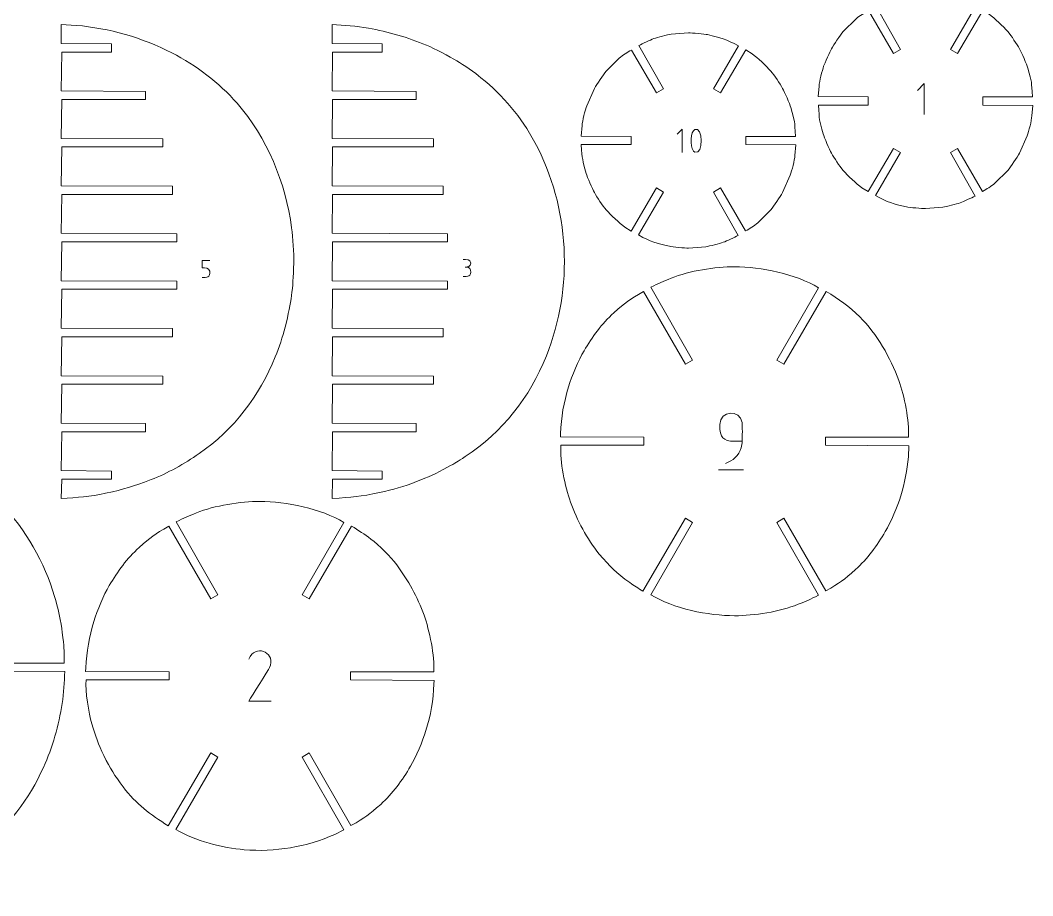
# Model space of a CAD drawing. Header units: centimetres. Extents: x -1026 to -862, y -519 to -458.
# Drawn here: x -905.3 to -861.94, y -516.23 to -478.75 of the extents above; entities that cross this region are included whole.
import ezdxf

# ---------------------------------------------------------------- set-up
doc = ezdxf.new("R2010")
doc.units = ezdxf.units.CM
doc.header["$MEASUREMENT"] = 0
doc.layers.add('Katman 1', color=7, linetype='Continuous')

msp = doc.modelspace()

# ---------------------------------------------------------------- linework, layer by layer
at = {"layer": 'Katman 1', "color": 5, "lineweight": 0}
for points, knots in [([(-867.35277, -486.7358), (-867.22989, -486.76417), (-866.68007, -486.81412), (-866.53374, -486.81393), (-866.53374, -486.81393), (-866.53374, -486.81393), (-865.79075, -486.75321), (-865.79075, -486.75321), (-865.79075, -486.75321), (-865.62969, -486.72797), (-865.20313, -486.62071), (-865.04777, -486.56453), (-865.04777, -486.56453), (-864.88348, -486.50513), (-864.5748, -486.35097), (-864.40513, -486.27464), (-864.40513, -486.27464), (-864.40513, -486.27464), (-865.45977, -484.41264), (-865.45977, -484.41264), (-865.45977, -484.41264), (-865.45977, -484.41264), (-865.15871, -484.23865), (-865.15871, -484.23865), (-865.15871, -484.23865), (-865.15871, -484.23865), (-864.09721, -486.07709), (-864.09721, -486.07709), (-864.09721, -486.07709), (-863.90653, -485.97099), (-863.72647, -485.87015), (-863.56117, -485.72489), (-863.56117, -485.72489), (-863.56117, -485.72489), (-863.0139, -485.17766), (-863.0139, -485.17766), (-863.0139, -485.17766), (-862.87026, -485.0142), (-862.60701, -484.61582), (-862.50964, -484.43451), (-862.50964, -484.43451), (-862.50964, -484.43451), (-862.17367, -483.69085), (-862.17367, -483.69085), (-862.17367, -483.69085), (-862.11, -483.51534), (-861.99239, -483.03264), (-861.97733, -482.84643), (-861.97733, -482.84643), (-861.97733, -482.84643), (-861.94055, -482.39589), (-861.94055, -482.39589), (-861.94055, -482.39589), (-861.94055, -482.39589), (-864.07851, -482.37851), (-864.07851, -482.37851), (-864.07851, -482.37851), (-864.07851, -482.37851), (-864.07851, -482.03052), (-864.07851, -482.03052), (-864.07851, -482.03052), (-864.07851, -482.03052), (-861.95738, -482.03052), (-861.95738, -482.03052), (-861.95738, -482.03052), (-861.99171, -481.33405), (-861.97357, -481.44977), (-862.1531, -480.79307), (-862.1531, -480.79307), (-862.19632, -480.63496), (-862.42237, -480.13707), (-862.50964, -479.97447), (-862.50964, -479.97447), (-862.62154, -479.76599), (-862.85367, -479.41368), (-863.0139, -479.23148), (-863.0139, -479.23148), (-863.2077, -479.01111), (-863.56318, -478.66448), (-863.81298, -478.49018), (-863.81298, -478.49018), (-863.81298, -478.49018), (-864.07228, -478.324), (-864.07228, -478.324), (-864.07228, -478.324), (-864.07228, -478.324), (-865.15871, -480.17007), (-865.15871, -480.17007), (-865.15871, -480.17007), (-865.15871, -480.17007), (-865.45977, -479.99604), (-865.45977, -479.99604), (-865.45977, -479.99604), (-865.45977, -479.99604), (-864.39827, -478.15739), (-864.39827, -478.15739), (-864.39827, -478.15739), (-864.9282, -477.8588), (-865.14723, -477.80625), (-865.71533, -477.67333), (-865.71533, -477.67333), (-865.838, -477.64463), (-866.38668, -477.59506), (-866.53374, -477.59522), (-866.53374, -477.59522), (-866.53374, -477.59522), (-867.27735, -477.65593), (-867.27735, -477.65593), (-867.27735, -477.65593), (-867.43844, -477.68116), (-867.86494, -477.78842), (-868.02034, -477.84461), (-868.02034, -477.84461), (-868.18468, -477.90404), (-868.49325, -478.05811), (-868.66298, -478.13445), (-868.66298, -478.13445), (-868.66298, -478.13445), (-867.60771, -479.99641), (-867.60771, -479.99641), (-867.60771, -479.99641), (-867.60771, -479.99641), (-867.90939, -480.17038), (-867.90939, -480.17038), (-867.90939, -480.17038), (-867.90939, -480.17038), (-868.97089, -478.33204), (-868.97089, -478.33204), (-868.97089, -478.33204), (-869.15917, -478.43702), (-869.34388, -478.54115), (-869.50694, -478.68428), (-869.50694, -478.68428), (-869.50694, -478.68428), (-870.05421, -479.23148), (-870.05421, -479.23148), (-870.05421, -479.23148), (-870.19616, -479.39325), (-870.46232, -479.79564), (-870.55847, -479.97447), (-870.55847, -479.97447), (-870.60189, -480.05523), (-870.85145, -480.60119), (-870.89381, -480.71821), (-870.89381, -480.71821), (-870.95971, -480.90025), (-871.07521, -481.37008), (-871.09078, -481.56257), (-871.09078, -481.56257), (-871.09078, -481.56257), (-871.12756, -482.01311), (-871.12756, -482.01311), (-871.12756, -482.01311), (-871.12756, -482.01311), (-868.98959, -482.03052), (-868.98959, -482.03052), (-868.98959, -482.03052), (-868.98959, -482.03052), (-868.98959, -482.37851), (-868.98959, -482.37851), (-868.98959, -482.37851), (-868.98959, -482.37851), (-871.11073, -482.37851), (-871.11073, -482.37851), (-871.11073, -482.37851), (-871.07704, -483.06205), (-871.0945, -482.96915), (-870.91501, -483.61595), (-870.91501, -483.61595), (-870.87242, -483.76942), (-870.64348, -484.27579), (-870.55847, -484.43451), (-870.55847, -484.43451), (-870.44794, -484.64088), (-870.21285, -484.99684), (-870.05421, -485.17766), (-870.05421, -485.17766), (-869.86665, -485.39145), (-869.49856, -485.74867), (-869.2545, -485.91894), (-869.2545, -485.91894), (-869.2545, -485.91894), (-868.9952, -486.08512), (-868.9952, -486.08512), (-868.9952, -486.08512), (-868.9952, -486.08512), (-867.90939, -484.23899), (-867.90939, -484.23899), (-867.90939, -484.23899), (-867.90939, -484.23899), (-867.60833, -484.41298), (-867.60833, -484.41298), (-867.60833, -484.41298), (-867.60833, -484.41298), (-868.66983, -486.25166), (-868.66983, -486.25166), (-868.66983, -486.25166), (-868.13165, -486.55501), (-867.92716, -486.59951), (-867.35277, -486.7358)], [0, 0, 0, 0, 0.01960784, 0.01960784, 0.01960784, 0.01960784, 0.03921569, 0.03921569, 0.03921569, 0.03921569, 0.05882353, 0.05882353, 0.05882353, 0.05882353, 0.07843137, 0.07843137, 0.07843137, 0.07843137, 0.09803922, 0.09803922, 0.09803922, 0.09803922, 0.11764706, 0.11764706, 0.11764706, 0.11764706, 0.1372549, 0.1372549, 0.1372549, 0.1372549, 0.15686275, 0.15686275, 0.15686275, 0.15686275, 0.17647059, 0.17647059, 0.17647059, 0.17647059, 0.19607843, 0.19607843, 0.19607843, 0.19607843, 0.21568627, 0.21568627, 0.21568627, 0.21568627, 0.23529412, 0.23529412, 0.23529412, 0.23529412, 0.25490196, 0.25490196, 0.25490196, 0.25490196, 0.2745098, 0.2745098, 0.2745098, 0.2745098, 0.29411765, 0.29411765, 0.29411765, 0.29411765, 0.31372549, 0.31372549, 0.31372549, 0.31372549, 0.33333333, 0.33333333, 0.33333333, 0.33333333, 0.35294118, 0.35294118, 0.35294118, 0.35294118, 0.37254902, 0.37254902, 0.37254902, 0.37254902, 0.39215686, 0.39215686, 0.39215686, 0.39215686, 0.41176471, 0.41176471, 0.41176471, 0.41176471, 0.43137255, 0.43137255, 0.43137255, 0.43137255, 0.45098039, 0.45098039, 0.45098039, 0.45098039, 0.47058824, 0.47058824, 0.47058824, 0.47058824, 0.49019608, 0.49019608, 0.49019608, 0.49019608, 0.50980392, 0.50980392, 0.50980392, 0.50980392, 0.52941176, 0.52941176, 0.52941176, 0.52941176, 0.54901961, 0.54901961, 0.54901961, 0.54901961, 0.56862745, 0.56862745, 0.56862745, 0.56862745, 0.58823529, 0.58823529, 0.58823529, 0.58823529, 0.60784314, 0.60784314, 0.60784314, 0.60784314, 0.62745098, 0.62745098, 0.62745098, 0.62745098, 0.64705882, 0.64705882, 0.64705882, 0.64705882, 0.66666667, 0.66666667, 0.66666667, 0.66666667, 0.68627451, 0.68627451, 0.68627451, 0.68627451, 0.70588235, 0.70588235, 0.70588235, 0.70588235, 0.7254902, 0.7254902, 0.7254902, 0.7254902, 0.74509804, 0.74509804, 0.74509804, 0.74509804, 0.76470588, 0.76470588, 0.76470588, 0.76470588, 0.78431373, 0.78431373, 0.78431373, 0.78431373, 0.80392157, 0.80392157, 0.80392157, 0.80392157, 0.82352941, 0.82352941, 0.82352941, 0.82352941, 0.84313725, 0.84313725, 0.84313725, 0.84313725, 0.8627451, 0.8627451, 0.8627451, 0.8627451, 0.88235294, 0.88235294, 0.88235294, 0.88235294, 0.90196078, 0.90196078, 0.90196078, 0.90196078, 0.92156863, 0.92156863, 0.92156863, 0.92156863, 0.94117647, 0.94117647, 0.94117647, 0.94117647, 0.96078431, 0.96078431, 0.96078431, 0.96078431, 1, 1, 1, 1]), ([(-893.94796, -491.88433), (-893.68002, -490.72844), (-893.62325, -490.33996), (-893.58214, -489.14861), (-893.58214, -489.14861), (-893.56784, -488.73424), (-893.62249, -488.05222), (-893.67726, -487.63752), (-893.67726, -487.63752), (-893.93339, -485.69809), (-894.72313, -483.77968), (-896.01375, -482.29953), (-896.01375, -482.29953), (-896.79227, -481.40669), (-897.75943, -480.68897), (-898.80806, -480.14424), (-898.80806, -480.14424), (-900.05288, -479.4976), (-901.50068, -479.08654), (-902.89749, -478.96736), (-902.89749, -478.96736), (-902.89749, -478.96736), (-903.53818, -478.93296), (-903.53818, -478.93296), (-903.53818, -478.93296), (-903.53818, -478.93296), (-903.53818, -479.74139), (-903.53818, -479.74139), (-903.53818, -479.74139), (-903.53818, -479.74139), (-901.38982, -479.75878), (-901.38982, -479.75878), (-901.38982, -479.75878), (-901.38982, -479.75878), (-901.38982, -480.10678), (-901.38982, -480.10678), (-901.38982, -480.10678), (-901.38982, -480.10678), (-903.52079, -480.10678), (-903.52079, -480.10678), (-903.52079, -480.10678), (-903.52079, -480.10678), (-903.53818, -481.77339), (-903.53818, -481.77339), (-903.53818, -481.77339), (-903.53818, -481.77339), (-899.92952, -481.79078), (-899.92952, -481.79078), (-899.92952, -481.79078), (-899.92952, -481.79078), (-899.92952, -482.13878), (-899.92952, -482.13878), (-899.92952, -482.13878), (-899.92952, -482.13878), (-903.52079, -482.13878), (-903.52079, -482.13878), (-903.52079, -482.13878), (-903.52079, -482.13878), (-903.53818, -483.80539), (-903.53818, -483.80539), (-903.53818, -483.80539), (-903.53818, -483.80539), (-899.18903, -483.82278), (-899.18903, -483.82278), (-899.18903, -483.82278), (-899.18903, -483.82278), (-899.18903, -484.17078), (-899.18903, -484.17078), (-899.18903, -484.17078), (-899.18903, -484.17078), (-903.52079, -484.17078), (-903.52079, -484.17078), (-903.52079, -484.17078), (-903.52079, -484.17078), (-903.53818, -485.83739), (-903.53818, -485.83739), (-903.53818, -485.83739), (-903.53818, -485.83739), (-898.77895, -485.85478), (-898.77895, -485.85478), (-898.77895, -485.85478), (-898.77895, -485.85478), (-898.77895, -486.20278), (-898.77895, -486.20278), (-898.77895, -486.20278), (-898.77895, -486.20278), (-903.52079, -486.20278), (-903.52079, -486.20278), (-903.52079, -486.20278), (-903.52079, -486.20278), (-903.53818, -487.86939), (-903.53818, -487.86939), (-903.53818, -487.86939), (-903.53818, -487.86939), (-898.58572, -487.88678), (-898.58572, -487.88678), (-898.58572, -487.88678), (-898.58572, -487.88678), (-898.58572, -488.23477), (-898.58572, -488.23477), (-898.58572, -488.23477), (-898.58572, -488.23477), (-903.52079, -488.23477), (-903.52079, -488.23477), (-903.52079, -488.23477), (-903.52079, -488.23477), (-903.53818, -489.90139), (-903.53818, -489.90139), (-903.53818, -489.90139), (-903.53818, -489.90139), (-898.58541, -489.91878), (-898.58541, -489.91878), (-898.58541, -489.91878), (-898.58541, -489.91878), (-898.58541, -490.26677), (-898.58541, -490.26677), (-898.58541, -490.26677), (-898.58541, -490.26677), (-903.52079, -490.26677), (-903.52079, -490.26677), (-903.52079, -490.26677), (-903.52079, -490.26677), (-903.53818, -491.93339), (-903.53818, -491.93339), (-903.53818, -491.93339), (-903.53818, -491.93339), (-898.77808, -491.95078), (-898.77808, -491.95078), (-898.77808, -491.95078), (-898.77808, -491.95078), (-898.77808, -492.29877), (-898.77808, -492.29877), (-898.77808, -492.29877), (-898.77808, -492.29877), (-903.52079, -492.29877), (-903.52079, -492.29877), (-903.52079, -492.29877), (-903.52079, -492.29877), (-903.53818, -493.96538), (-903.53818, -493.96538), (-903.53818, -493.96538), (-903.53818, -493.96538), (-899.18896, -493.98277), (-899.18896, -493.98277), (-899.18896, -493.98277), (-899.18896, -493.98277), (-899.18896, -494.33077), (-899.18896, -494.33077), (-899.18896, -494.33077), (-899.18896, -494.33077), (-903.52079, -494.33077), (-903.52079, -494.33077), (-903.52079, -494.33077), (-903.52079, -494.33077), (-903.53818, -495.99738), (-903.53818, -495.99738), (-903.53818, -495.99738), (-903.53818, -495.99738), (-899.92952, -496.01477), (-899.92952, -496.01477), (-899.92952, -496.01477), (-899.92952, -496.01477), (-899.92952, -496.36277), (-899.92952, -496.36277), (-899.92952, -496.36277), (-899.92952, -496.36277), (-903.52079, -496.36277), (-903.52079, -496.36277), (-903.52079, -496.36277), (-903.52079, -496.36277), (-903.53818, -498.02938), (-903.53818, -498.02938), (-903.53818, -498.02938), (-903.53818, -498.02938), (-901.38982, -498.04677), (-901.38982, -498.04677), (-901.38982, -498.04677), (-901.38982, -498.04677), (-901.38982, -498.39477), (-901.38982, -498.39477), (-901.38982, -498.39477), (-901.38982, -498.39477), (-903.52079, -498.39477), (-903.52079, -498.39477), (-903.52079, -498.39477), (-903.52079, -498.39477), (-903.53818, -499.22059), (-903.53818, -499.22059), (-903.53818, -499.22059), (-902.83186, -499.18267), (-902.32891, -499.14545), (-901.64425, -498.99788), (-901.64425, -498.99788), (-900.80705, -498.81743), (-900.50101, -498.72365), (-899.69628, -498.41608), (-899.69628, -498.41608), (-898.98833, -498.1455), (-898.26334, -497.73679), (-897.64009, -497.30241), (-897.64009, -497.30241), (-896.14208, -496.25836), (-895.05737, -494.8452), (-894.37475, -493.15539), (-894.37475, -493.15539), (-894.20647, -492.73881), (-894.07422, -492.31501), (-893.94796, -491.88433)], [0, 0, 0, 0, 0.01886792, 0.01886792, 0.01886792, 0.01886792, 0.03773585, 0.03773585, 0.03773585, 0.03773585, 0.05660377, 0.05660377, 0.05660377, 0.05660377, 0.0754717, 0.0754717, 0.0754717, 0.0754717, 0.09433962, 0.09433962, 0.09433962, 0.09433962, 0.11320755, 0.11320755, 0.11320755, 0.11320755, 0.13207547, 0.13207547, 0.13207547, 0.13207547, 0.1509434, 0.1509434, 0.1509434, 0.1509434, 0.16981132, 0.16981132, 0.16981132, 0.16981132, 0.18867925, 0.18867925, 0.18867925, 0.18867925, 0.20754717, 0.20754717, 0.20754717, 0.20754717, 0.22641509, 0.22641509, 0.22641509, 0.22641509, 0.24528302, 0.24528302, 0.24528302, 0.24528302, 0.26415094, 0.26415094, 0.26415094, 0.26415094, 0.28301887, 0.28301887, 0.28301887, 0.28301887, 0.30188679, 0.30188679, 0.30188679, 0.30188679, 0.32075472, 0.32075472, 0.32075472, 0.32075472, 0.33962264, 0.33962264, 0.33962264, 0.33962264, 0.35849057, 0.35849057, 0.35849057, 0.35849057, 0.37735849, 0.37735849, 0.37735849, 0.37735849, 0.39622642, 0.39622642, 0.39622642, 0.39622642, 0.41509434, 0.41509434, 0.41509434, 0.41509434, 0.43396226, 0.43396226, 0.43396226, 0.43396226, 0.45283019, 0.45283019, 0.45283019, 0.45283019, 0.47169811, 0.47169811, 0.47169811, 0.47169811, 0.49056604, 0.49056604, 0.49056604, 0.49056604, 0.50943396, 0.50943396, 0.50943396, 0.50943396, 0.52830189, 0.52830189, 0.52830189, 0.52830189, 0.54716981, 0.54716981, 0.54716981, 0.54716981, 0.56603774, 0.56603774, 0.56603774, 0.56603774, 0.58490566, 0.58490566, 0.58490566, 0.58490566, 0.60377358, 0.60377358, 0.60377358, 0.60377358, 0.62264151, 0.62264151, 0.62264151, 0.62264151, 0.64150943, 0.64150943, 0.64150943, 0.64150943, 0.66037736, 0.66037736, 0.66037736, 0.66037736, 0.67924528, 0.67924528, 0.67924528, 0.67924528, 0.69811321, 0.69811321, 0.69811321, 0.69811321, 0.71698113, 0.71698113, 0.71698113, 0.71698113, 0.73584906, 0.73584906, 0.73584906, 0.73584906, 0.75471698, 0.75471698, 0.75471698, 0.75471698, 0.77358491, 0.77358491, 0.77358491, 0.77358491, 0.79245283, 0.79245283, 0.79245283, 0.79245283, 0.81132075, 0.81132075, 0.81132075, 0.81132075, 0.83018868, 0.83018868, 0.83018868, 0.83018868, 0.8490566, 0.8490566, 0.8490566, 0.8490566, 0.86792453, 0.86792453, 0.86792453, 0.86792453, 0.88679245, 0.88679245, 0.88679245, 0.88679245, 0.90566038, 0.90566038, 0.90566038, 0.90566038, 0.9245283, 0.9245283, 0.9245283, 0.9245283, 0.94339623, 0.94339623, 0.94339623, 0.94339623, 0.96226415, 0.96226415, 0.96226415, 0.96226415, 1, 1, 1, 1]), ([(-891.94746, -478.93308), (-891.94746, -478.93308), (-891.94746, -479.74146), (-891.94746, -479.74146), (-891.94746, -479.74146), (-891.94746, -479.74146), (-889.79959, -479.75885), (-889.79959, -479.75885), (-889.79959, -479.75885), (-889.79959, -479.75885), (-889.79959, -480.10678), (-889.79959, -480.10678), (-889.79959, -480.10678), (-889.79959, -480.10678), (-891.93007, -480.10678), (-891.93007, -480.10678), (-891.93007, -480.10678), (-891.93007, -480.10678), (-891.94746, -481.77345), (-891.94746, -481.77345), (-891.94746, -481.77345), (-891.94746, -481.77345), (-888.33892, -481.79085), (-888.33892, -481.79085), (-888.33892, -481.79085), (-888.33892, -481.79085), (-888.33892, -482.13878), (-888.33892, -482.13878), (-888.33892, -482.13878), (-888.33892, -482.13878), (-891.93007, -482.13878), (-891.93007, -482.13878), (-891.93007, -482.13878), (-891.93007, -482.13878), (-891.94746, -483.80545), (-891.94746, -483.80545), (-891.94746, -483.80545), (-891.94746, -483.80545), (-887.5983, -483.82284), (-887.5983, -483.82284), (-887.5983, -483.82284), (-887.5983, -483.82284), (-887.5983, -484.17078), (-887.5983, -484.17078), (-887.5983, -484.17078), (-887.5983, -484.17078), (-891.93007, -484.17078), (-891.93007, -484.17078), (-891.93007, -484.17078), (-891.93007, -484.17078), (-891.94746, -485.83745), (-891.94746, -485.83745), (-891.94746, -485.83745), (-891.94746, -485.83745), (-887.18735, -485.85484), (-887.18735, -485.85484), (-887.18735, -485.85484), (-887.18735, -485.85484), (-887.18735, -486.20278), (-887.18735, -486.20278), (-887.18735, -486.20278), (-887.18735, -486.20278), (-891.93007, -486.20278), (-891.93007, -486.20278), (-891.93007, -486.20278), (-891.93007, -486.20278), (-891.94746, -487.86945), (-891.94746, -487.86945), (-891.94746, -487.86945), (-891.94746, -487.86945), (-886.99475, -487.88684), (-886.99475, -487.88684), (-886.99475, -487.88684), (-886.99475, -487.88684), (-886.99475, -488.23477), (-886.99475, -488.23477), (-886.99475, -488.23477), (-886.99475, -488.23477), (-891.93007, -488.23477), (-891.93007, -488.23477), (-891.93007, -488.23477), (-891.93007, -488.23477), (-891.94746, -489.90145), (-891.94746, -489.90145), (-891.94746, -489.90145), (-891.94746, -489.90145), (-886.99512, -489.91884), (-886.99512, -489.91884), (-886.99512, -489.91884), (-886.99512, -489.91884), (-886.99512, -490.26677), (-886.99512, -490.26677), (-886.99512, -490.26677), (-886.99512, -490.26677), (-891.93007, -490.26677), (-891.93007, -490.26677), (-891.93007, -490.26677), (-891.93007, -490.26677), (-891.94746, -491.93345), (-891.94746, -491.93345), (-891.94746, -491.93345), (-891.94746, -491.93345), (-887.18829, -491.95084), (-887.18829, -491.95084), (-887.18829, -491.95084), (-887.18829, -491.95084), (-887.18829, -492.29877), (-887.18829, -492.29877), (-887.18829, -492.29877), (-887.18829, -492.29877), (-891.93007, -492.29877), (-891.93007, -492.29877), (-891.93007, -492.29877), (-891.93007, -492.29877), (-891.94746, -493.96545), (-891.94746, -493.96545), (-891.94746, -493.96545), (-891.94746, -493.96545), (-887.59836, -493.98284), (-887.59836, -493.98284), (-887.59836, -493.98284), (-887.59836, -493.98284), (-887.59836, -494.33077), (-887.59836, -494.33077), (-887.59836, -494.33077), (-887.59836, -494.33077), (-891.93007, -494.33077), (-891.93007, -494.33077), (-891.93007, -494.33077), (-891.93007, -494.33077), (-891.94746, -495.99745), (-891.94746, -495.99745), (-891.94746, -495.99745), (-891.94746, -495.99745), (-888.33892, -496.01484), (-888.33892, -496.01484), (-888.33892, -496.01484), (-888.33892, -496.01484), (-888.33892, -496.36277), (-888.33892, -496.36277), (-888.33892, -496.36277), (-888.33892, -496.36277), (-891.93007, -496.36277), (-891.93007, -496.36277), (-891.93007, -496.36277), (-891.93007, -496.36277), (-891.94746, -498.02944), (-891.94746, -498.02944), (-891.94746, -498.02944), (-891.94746, -498.02944), (-889.79959, -498.04683), (-889.79959, -498.04683), (-889.79959, -498.04683), (-889.79959, -498.04683), (-889.79959, -498.39477), (-889.79959, -498.39477), (-889.79959, -498.39477), (-889.79959, -498.39477), (-891.93007, -498.39477), (-891.93007, -498.39477), (-891.93007, -498.39477), (-891.93007, -498.39477), (-891.94746, -499.22059), (-891.94746, -499.22059), (-891.94746, -499.22059), (-891.05858, -499.17265), (-890.76267, -499.15025), (-889.90655, -498.96566), (-889.90655, -498.96566), (-889.32141, -498.83949), (-888.89049, -498.71476), (-888.33057, -498.50073), (-888.33057, -498.50073), (-887.79221, -498.29494), (-887.51526, -498.17307), (-886.99718, -497.88621), (-886.99718, -497.88621), (-886.62417, -497.67967), (-886.60164, -497.66571), (-886.24509, -497.43044), (-886.24509, -497.43044), (-884.63197, -496.36601), (-883.48655, -494.91236), (-882.76763, -493.11625), (-882.76763, -493.11625), (-881.5912, -490.17715), (-881.76085, -486.77026), (-883.26111, -483.97693), (-883.26111, -483.97693), (-883.84262, -482.89423), (-884.61868, -481.98219), (-885.56742, -481.20612), (-885.56742, -481.20612), (-885.8112, -481.00671), (-886.33042, -480.64991), (-886.59545, -480.48862), (-886.59545, -480.48862), (-886.9187, -480.2919), (-887.55395, -479.96025), (-887.90665, -479.8137), (-887.90665, -479.8137), (-888.70555, -479.48175), (-889.53308, -479.24158), (-890.3837, -479.08461), (-890.3837, -479.08461), (-890.89918, -478.98948), (-891.42523, -478.96116), (-891.94746, -478.93308)], [0, 0, 0, 0, 0.01886792, 0.01886792, 0.01886792, 0.01886792, 0.03773585, 0.03773585, 0.03773585, 0.03773585, 0.05660377, 0.05660377, 0.05660377, 0.05660377, 0.0754717, 0.0754717, 0.0754717, 0.0754717, 0.09433962, 0.09433962, 0.09433962, 0.09433962, 0.11320755, 0.11320755, 0.11320755, 0.11320755, 0.13207547, 0.13207547, 0.13207547, 0.13207547, 0.1509434, 0.1509434, 0.1509434, 0.1509434, 0.16981132, 0.16981132, 0.16981132, 0.16981132, 0.18867925, 0.18867925, 0.18867925, 0.18867925, 0.20754717, 0.20754717, 0.20754717, 0.20754717, 0.22641509, 0.22641509, 0.22641509, 0.22641509, 0.24528302, 0.24528302, 0.24528302, 0.24528302, 0.26415094, 0.26415094, 0.26415094, 0.26415094, 0.28301887, 0.28301887, 0.28301887, 0.28301887, 0.30188679, 0.30188679, 0.30188679, 0.30188679, 0.32075472, 0.32075472, 0.32075472, 0.32075472, 0.33962264, 0.33962264, 0.33962264, 0.33962264, 0.35849057, 0.35849057, 0.35849057, 0.35849057, 0.37735849, 0.37735849, 0.37735849, 0.37735849, 0.39622642, 0.39622642, 0.39622642, 0.39622642, 0.41509434, 0.41509434, 0.41509434, 0.41509434, 0.43396226, 0.43396226, 0.43396226, 0.43396226, 0.45283019, 0.45283019, 0.45283019, 0.45283019, 0.47169811, 0.47169811, 0.47169811, 0.47169811, 0.49056604, 0.49056604, 0.49056604, 0.49056604, 0.50943396, 0.50943396, 0.50943396, 0.50943396, 0.52830189, 0.52830189, 0.52830189, 0.52830189, 0.54716981, 0.54716981, 0.54716981, 0.54716981, 0.56603774, 0.56603774, 0.56603774, 0.56603774, 0.58490566, 0.58490566, 0.58490566, 0.58490566, 0.60377358, 0.60377358, 0.60377358, 0.60377358, 0.62264151, 0.62264151, 0.62264151, 0.62264151, 0.64150943, 0.64150943, 0.64150943, 0.64150943, 0.66037736, 0.66037736, 0.66037736, 0.66037736, 0.67924528, 0.67924528, 0.67924528, 0.67924528, 0.69811321, 0.69811321, 0.69811321, 0.69811321, 0.71698113, 0.71698113, 0.71698113, 0.71698113, 0.73584906, 0.73584906, 0.73584906, 0.73584906, 0.75471698, 0.75471698, 0.75471698, 0.75471698, 0.77358491, 0.77358491, 0.77358491, 0.77358491, 0.79245283, 0.79245283, 0.79245283, 0.79245283, 0.81132075, 0.81132075, 0.81132075, 0.81132075, 0.83018868, 0.83018868, 0.83018868, 0.83018868, 0.8490566, 0.8490566, 0.8490566, 0.8490566, 0.86792453, 0.86792453, 0.86792453, 0.86792453, 0.88679245, 0.88679245, 0.88679245, 0.88679245, 0.90566038, 0.90566038, 0.90566038, 0.90566038, 0.9245283, 0.9245283, 0.9245283, 0.9245283, 0.94339623, 0.94339623, 0.94339623, 0.94339623, 0.96226415, 0.96226415, 0.96226415, 0.96226415, 1, 1, 1, 1]), ([(-881.27588, -484.08595), (-881.22276, -484.72993), (-881.23221, -484.69315), (-881.0627, -485.30577), (-881.0627, -485.30577), (-881.01844, -485.46572), (-880.794, -485.96096), (-880.70617, -486.12462), (-880.70617, -486.12462), (-880.59418, -486.33329), (-880.3621, -486.68517), (-880.20191, -486.86773), (-880.20191, -486.86773), (-880.01468, -487.0811), (-879.64588, -487.4388), (-879.4022, -487.60903), (-879.4022, -487.60903), (-879.4022, -487.60903), (-879.14352, -487.77521), (-879.14352, -487.77521), (-879.14352, -487.77521), (-879.14352, -487.77521), (-878.05709, -485.92908), (-878.05709, -485.92908), (-878.05709, -485.92908), (-878.05709, -485.92908), (-877.75603, -486.10305), (-877.75603, -486.10305), (-877.75603, -486.10305), (-877.75603, -486.10305), (-878.81753, -487.94176), (-878.81753, -487.94176), (-878.81753, -487.94176), (-878.28803, -488.24011), (-878.06803, -488.29272), (-877.50047, -488.42582), (-877.50047, -488.42582), (-877.37793, -488.45456), (-876.82909, -488.50415), (-876.68206, -488.50399), (-876.68206, -488.50399), (-876.68206, -488.50399), (-875.93845, -488.44328), (-875.93845, -488.44328), (-875.93845, -488.44328), (-875.77857, -488.41818), (-875.34949, -488.31015), (-875.19547, -488.25435), (-875.19547, -488.25435), (-875.03722, -488.19702), (-874.71807, -488.03884), (-874.55284, -487.9647), (-874.55284, -487.9647), (-874.55284, -487.9647), (-875.6081, -486.10268), (-875.6081, -486.10268), (-875.6081, -486.10268), (-875.6081, -486.10268), (-875.30642, -485.92871), (-875.30642, -485.92871), (-875.30642, -485.92871), (-875.30642, -485.92871), (-874.24492, -487.76717), (-874.24492, -487.76717), (-874.24492, -487.76717), (-874.05662, -487.66217), (-873.87194, -487.55803), (-873.70887, -487.41487), (-873.70887, -487.41487), (-873.70887, -487.41487), (-873.1616, -486.86773), (-873.1616, -486.86773), (-873.1616, -486.86773), (-873.01814, -486.7045), (-872.75448, -486.30562), (-872.65734, -486.12462), (-872.65734, -486.12462), (-872.65734, -486.12462), (-872.322, -485.38094), (-872.322, -485.38094), (-872.322, -485.38094), (-872.25656, -485.20052), (-872.14049, -484.72762), (-872.12504, -484.53654), (-872.12504, -484.53654), (-872.12504, -484.53654), (-872.08826, -484.08595), (-872.08826, -484.08595), (-872.08826, -484.08595), (-872.08826, -484.08595), (-874.22622, -484.06856), (-874.22622, -484.06856), (-874.22622, -484.06856), (-874.22622, -484.06856), (-874.22622, -483.72056), (-874.22622, -483.72056), (-874.22622, -483.72056), (-874.22622, -483.72056), (-872.10509, -483.72056), (-872.10509, -483.72056), (-872.10509, -483.72056), (-872.13892, -483.03429), (-872.12124, -483.13239), (-872.30081, -482.48341), (-872.30081, -482.48341), (-872.34325, -482.33003), (-872.57236, -481.82323), (-872.65734, -481.66457), (-872.65734, -481.66457), (-872.76879, -481.45648), (-873.00177, -481.10369), (-873.1616, -480.92158), (-873.1616, -480.92158), (-873.34937, -480.70764), (-873.71711, -480.35064), (-873.96131, -480.18027), (-873.96131, -480.18027), (-873.96131, -480.18027), (-874.22061, -480.01403), (-874.22061, -480.01403), (-874.22061, -480.01403), (-874.22061, -480.01403), (-875.30642, -481.8601), (-875.30642, -481.8601), (-875.30642, -481.8601), (-875.30642, -481.8601), (-875.60747, -481.68613), (-875.60747, -481.68613), (-875.60747, -481.68613), (-875.60747, -481.68613), (-874.54598, -479.84742), (-874.54598, -479.84742), (-874.54598, -479.84742), (-875.07583, -479.54887), (-875.29514, -479.49652), (-875.86303, -479.36342), (-875.86303, -479.36342), (-875.98539, -479.33474), (-876.5351, -479.28513), (-876.68206, -479.28532), (-876.68206, -479.28532), (-876.68206, -479.28532), (-877.42505, -479.34603), (-877.42505, -479.34603), (-877.42505, -479.34603), (-877.58641, -479.37137), (-878.01244, -479.47869), (-878.16804, -479.53496), (-878.16804, -479.53496), (-878.33261, -479.59447), (-878.64073, -479.74819), (-878.81068, -479.82455), (-878.81068, -479.82455), (-878.81068, -479.82455), (-877.75603, -481.68644), (-877.75603, -481.68644), (-877.75603, -481.68644), (-877.75603, -481.68644), (-878.05709, -481.86047), (-878.05709, -481.86047), (-878.05709, -481.86047), (-878.05709, -481.86047), (-879.11859, -480.02208), (-879.11859, -480.02208), (-879.11859, -480.02208), (-879.30683, -480.12708), (-879.49159, -480.2312), (-879.65464, -480.37431), (-879.65464, -480.37431), (-879.65464, -480.37431), (-880.20191, -480.92158), (-880.20191, -480.92158), (-880.20191, -480.92158), (-880.34547, -481.08492), (-880.60895, -481.48344), (-880.70617, -481.66457), (-880.70617, -481.66457), (-880.70617, -481.66457), (-881.04151, -482.40824), (-881.04151, -482.40824), (-881.04151, -482.40824), (-881.10695, -482.5887), (-881.22302, -483.06153), (-881.23848, -483.25264), (-881.23848, -483.25264), (-881.23848, -483.25264), (-881.27525, -483.70317), (-881.27525, -483.70317), (-881.27525, -483.70317), (-881.27525, -483.70317), (-879.13729, -483.72056), (-879.13729, -483.72056), (-879.13729, -483.72056), (-879.13729, -483.72056), (-879.13729, -484.06856), (-879.13729, -484.06856), (-879.13729, -484.06856), (-879.13729, -484.06856), (-881.25842, -484.06856), (-881.25842, -484.06856), (-881.25842, -484.06856), (-881.25842, -484.06856), (-881.27588, -484.08595), (-881.27588, -484.08595)], [0, 0, 0, 0, 0.01923077, 0.01923077, 0.01923077, 0.01923077, 0.03846154, 0.03846154, 0.03846154, 0.03846154, 0.05769231, 0.05769231, 0.05769231, 0.05769231, 0.07692308, 0.07692308, 0.07692308, 0.07692308, 0.09615385, 0.09615385, 0.09615385, 0.09615385, 0.11538462, 0.11538462, 0.11538462, 0.11538462, 0.13461538, 0.13461538, 0.13461538, 0.13461538, 0.15384615, 0.15384615, 0.15384615, 0.15384615, 0.17307692, 0.17307692, 0.17307692, 0.17307692, 0.19230769, 0.19230769, 0.19230769, 0.19230769, 0.21153846, 0.21153846, 0.21153846, 0.21153846, 0.23076923, 0.23076923, 0.23076923, 0.23076923, 0.25, 0.25, 0.25, 0.25, 0.26923077, 0.26923077, 0.26923077, 0.26923077, 0.28846154, 0.28846154, 0.28846154, 0.28846154, 0.30769231, 0.30769231, 0.30769231, 0.30769231, 0.32692308, 0.32692308, 0.32692308, 0.32692308, 0.34615385, 0.34615385, 0.34615385, 0.34615385, 0.36538462, 0.36538462, 0.36538462, 0.36538462, 0.38461538, 0.38461538, 0.38461538, 0.38461538, 0.40384615, 0.40384615, 0.40384615, 0.40384615, 0.42307692, 0.42307692, 0.42307692, 0.42307692, 0.44230769, 0.44230769, 0.44230769, 0.44230769, 0.46153846, 0.46153846, 0.46153846, 0.46153846, 0.48076923, 0.48076923, 0.48076923, 0.48076923, 0.5, 0.5, 0.5, 0.5, 0.51923077, 0.51923077, 0.51923077, 0.51923077, 0.53846154, 0.53846154, 0.53846154, 0.53846154, 0.55769231, 0.55769231, 0.55769231, 0.55769231, 0.57692308, 0.57692308, 0.57692308, 0.57692308, 0.59615385, 0.59615385, 0.59615385, 0.59615385, 0.61538462, 0.61538462, 0.61538462, 0.61538462, 0.63461538, 0.63461538, 0.63461538, 0.63461538, 0.65384615, 0.65384615, 0.65384615, 0.65384615, 0.67307692, 0.67307692, 0.67307692, 0.67307692, 0.69230769, 0.69230769, 0.69230769, 0.69230769, 0.71153846, 0.71153846, 0.71153846, 0.71153846, 0.73076923, 0.73076923, 0.73076923, 0.73076923, 0.75, 0.75, 0.75, 0.75, 0.76923077, 0.76923077, 0.76923077, 0.76923077, 0.78846154, 0.78846154, 0.78846154, 0.78846154, 0.80769231, 0.80769231, 0.80769231, 0.80769231, 0.82692308, 0.82692308, 0.82692308, 0.82692308, 0.84615385, 0.84615385, 0.84615385, 0.84615385, 0.86538462, 0.86538462, 0.86538462, 0.86538462, 0.88461538, 0.88461538, 0.88461538, 0.88461538, 0.90384615, 0.90384615, 0.90384615, 0.90384615, 0.92307692, 0.92307692, 0.92307692, 0.92307692, 0.94230769, 0.94230769, 0.94230769, 0.94230769, 0.96153846, 0.96153846, 0.96153846, 0.96153846, 1, 1, 1, 1]), ([(-880.50818, -501.6027), (-880.03102, -502.15076), (-879.78576, -502.40562), (-879.19729, -502.82268), (-879.19729, -502.82268), (-879.01367, -502.95281), (-878.82291, -503.06976), (-878.6312, -503.18755), (-878.6312, -503.18755), (-878.6312, -503.18755), (-876.81213, -500.07161), (-876.81213, -500.07161), (-876.81213, -500.07161), (-876.81213, -500.07161), (-876.51076, -500.2456), (-876.51076, -500.2456), (-876.51076, -500.2456), (-876.51076, -500.2456), (-878.30016, -503.34495), (-878.30016, -503.34495), (-878.30016, -503.34495), (-877.32553, -503.93775), (-875.82973, -504.24272), (-874.70615, -504.24265), (-874.70615, -504.24265), (-873.8727, -504.2426), (-872.76613, -504.0699), (-871.98976, -503.75488), (-871.98976, -503.75488), (-871.62342, -503.60623), (-871.47238, -503.54249), (-871.11899, -503.36852), (-871.11899, -503.36852), (-871.11899, -503.36852), (-872.90229, -500.24563), (-872.90229, -500.24563), (-872.90229, -500.24563), (-872.90229, -500.24563), (-872.6006, -500.07164), (-872.6006, -500.07164), (-872.6006, -500.07164), (-872.6006, -500.07164), (-870.80546, -503.18104), (-870.80546, -503.18104), (-870.80546, -503.18104), (-870.17221, -502.82118), (-870.04548, -502.72422), (-869.53328, -502.26935), (-869.53328, -502.26935), (-869.01426, -501.80842), (-868.6093, -501.23414), (-868.25611, -500.64044), (-868.25611, -500.64044), (-868.0209, -500.24506), (-867.73252, -499.56326), (-867.59416, -499.10826), (-867.59416, -499.10826), (-867.42954, -498.5669), (-867.31496, -498.00616), (-867.26629, -497.4418), (-867.26629, -497.4418), (-867.26629, -497.4418), (-867.24448, -496.9639), (-867.24448, -496.9639), (-867.24448, -496.9639), (-867.24448, -496.9639), (-870.82042, -496.94645), (-870.82042, -496.94645), (-870.82042, -496.94645), (-870.82042, -496.94645), (-870.82042, -496.59846), (-870.82042, -496.59846), (-870.82042, -496.59846), (-870.82042, -496.59846), (-867.26193, -496.59846), (-867.26193, -496.59846), (-867.26193, -496.59846), (-867.22236, -495.90102), (-867.43628, -494.83648), (-867.67768, -494.17053), (-867.67768, -494.17053), (-868.03485, -493.18518), (-868.60686, -492.1878), (-869.35003, -491.44086), (-869.35003, -491.44086), (-869.77672, -491.012), (-870.26883, -490.6725), (-870.78178, -490.35742), (-870.78178, -490.35742), (-870.78178, -490.35742), (-872.6006, -493.47336), (-872.6006, -493.47336), (-872.6006, -493.47336), (-872.6006, -493.47336), (-872.90229, -493.29933), (-872.90229, -493.29933), (-872.90229, -493.29933), (-872.90229, -493.29933), (-871.11276, -490.20003), (-871.11276, -490.20003), (-871.11276, -490.20003), (-872.08693, -489.60708), (-873.58297, -489.30254), (-874.70615, -489.30246), (-874.70615, -489.30246), (-875.54007, -489.3024), (-876.64621, -489.47511), (-877.42304, -489.7902), (-877.42304, -489.7902), (-877.7915, -489.93965), (-877.93826, -490.00136), (-878.29362, -490.17653), (-878.29362, -490.17653), (-878.29362, -490.17653), (-876.51076, -493.29939), (-876.51076, -493.29939), (-876.51076, -493.29939), (-876.51076, -493.29939), (-876.81207, -493.47336), (-876.81207, -493.47336), (-876.81207, -493.47336), (-876.81207, -493.47336), (-878.60727, -490.36409), (-878.60727, -490.36409), (-878.60727, -490.36409), (-879.23959, -490.72353), (-879.36775, -490.82153), (-879.87964, -491.27562), (-879.87964, -491.27562), (-880.39911, -491.73643), (-880.80233, -492.31137), (-881.15637, -492.90464), (-881.15637, -492.90464), (-881.39185, -493.29924), (-881.68026, -493.98208), (-881.81845, -494.43681), (-881.81845, -494.43681), (-882.02594, -495.11956), (-882.13046, -495.73702), (-882.16221, -496.45092), (-882.16221, -496.45092), (-882.16221, -496.45092), (-882.168, -496.58107), (-882.168, -496.58107), (-882.168, -496.58107), (-882.168, -496.58107), (-878.59212, -496.59846), (-878.59212, -496.59846), (-878.59212, -496.59846), (-878.59212, -496.59846), (-878.59212, -496.94645), (-878.59212, -496.94645), (-878.59212, -496.94645), (-878.59212, -496.94645), (-882.15055, -496.94645), (-882.15055, -496.94645), (-882.15055, -496.94645), (-882.19188, -497.64862), (-881.97568, -498.70334), (-881.7353, -499.37453), (-881.7353, -499.37453), (-881.45552, -500.15574), (-881.02813, -500.95349), (-880.50818, -501.6027)], [0, 0, 0, 0, 0.02380952, 0.02380952, 0.02380952, 0.02380952, 0.04761905, 0.04761905, 0.04761905, 0.04761905, 0.07142857, 0.07142857, 0.07142857, 0.07142857, 0.0952381, 0.0952381, 0.0952381, 0.0952381, 0.11904762, 0.11904762, 0.11904762, 0.11904762, 0.14285714, 0.14285714, 0.14285714, 0.14285714, 0.16666667, 0.16666667, 0.16666667, 0.16666667, 0.19047619, 0.19047619, 0.19047619, 0.19047619, 0.21428571, 0.21428571, 0.21428571, 0.21428571, 0.23809524, 0.23809524, 0.23809524, 0.23809524, 0.26190476, 0.26190476, 0.26190476, 0.26190476, 0.28571429, 0.28571429, 0.28571429, 0.28571429, 0.30952381, 0.30952381, 0.30952381, 0.30952381, 0.33333333, 0.33333333, 0.33333333, 0.33333333, 0.35714286, 0.35714286, 0.35714286, 0.35714286, 0.38095238, 0.38095238, 0.38095238, 0.38095238, 0.4047619, 0.4047619, 0.4047619, 0.4047619, 0.42857143, 0.42857143, 0.42857143, 0.42857143, 0.45238095, 0.45238095, 0.45238095, 0.45238095, 0.47619048, 0.47619048, 0.47619048, 0.47619048, 0.5, 0.5, 0.5, 0.5, 0.52380952, 0.52380952, 0.52380952, 0.52380952, 0.54761905, 0.54761905, 0.54761905, 0.54761905, 0.57142857, 0.57142857, 0.57142857, 0.57142857, 0.5952381, 0.5952381, 0.5952381, 0.5952381, 0.61904762, 0.61904762, 0.61904762, 0.61904762, 0.64285714, 0.64285714, 0.64285714, 0.64285714, 0.66666667, 0.66666667, 0.66666667, 0.66666667, 0.69047619, 0.69047619, 0.69047619, 0.69047619, 0.71428571, 0.71428571, 0.71428571, 0.71428571, 0.73809524, 0.73809524, 0.73809524, 0.73809524, 0.76190476, 0.76190476, 0.76190476, 0.76190476, 0.78571429, 0.78571429, 0.78571429, 0.78571429, 0.80952381, 0.80952381, 0.80952381, 0.80952381, 0.83333333, 0.83333333, 0.83333333, 0.83333333, 0.85714286, 0.85714286, 0.85714286, 0.85714286, 0.88095238, 0.88095238, 0.88095238, 0.88095238, 0.9047619, 0.9047619, 0.9047619, 0.9047619, 0.92857143, 0.92857143, 0.92857143, 0.92857143, 0.95238095, 0.95238095, 0.95238095, 0.95238095, 1, 1, 1, 1]), ([(-920.18388, -513.3338), (-919.62906, -513.91847), (-918.97238, -514.40533), (-918.27275, -514.80197), (-918.27275, -514.80197), (-918.27275, -514.80197), (-918.18966, -514.84957), (-918.18966, -514.84957), (-918.18966, -514.84957), (-918.18966, -514.84957), (-915.79489, -510.73659), (-915.79489, -510.73659), (-915.79489, -510.73659), (-915.79489, -510.73659), (-915.49358, -510.91058), (-915.49358, -510.91058), (-915.49358, -510.91058), (-915.49358, -510.91058), (-917.85899, -515.00767), (-917.85899, -515.00767), (-917.85899, -515.00767), (-917.58243, -515.2331), (-916.49523, -515.62138), (-916.13204, -515.73034), (-916.13204, -515.73034), (-915.43901, -515.93825), (-914.62093, -516.08303), (-913.89821, -516.13807), (-913.89821, -516.13807), (-912.66358, -516.23209), (-911.28009, -516.08513), (-910.0957, -515.73034), (-910.0957, -515.73034), (-909.49984, -515.55184), (-908.9311, -515.30762), (-908.37461, -515.0325), (-908.37461, -515.0325), (-908.37461, -515.0325), (-910.73384, -510.91138), (-910.73384, -510.91138), (-910.73384, -510.91138), (-910.73384, -510.91138), (-910.43253, -510.73739), (-910.43253, -510.73739), (-910.43253, -510.73739), (-910.43253, -510.73739), (-908.06102, -514.8449), (-908.06102, -514.8449), (-908.06102, -514.8449), (-907.60656, -514.61311), (-907.41678, -514.48659), (-907.01036, -514.18667), (-907.01036, -514.18667), (-905.82411, -513.31127), (-904.90993, -512.07766), (-904.30625, -510.74009), (-904.30625, -510.74009), (-903.9143, -509.87166), (-903.64402, -508.93989), (-903.50348, -507.99781), (-903.50348, -507.99781), (-903.43482, -507.53749), (-903.41179, -507.09558), (-903.39373, -506.63238), (-903.39373, -506.63238), (-903.39373, -506.63238), (-908.09941, -506.61499), (-908.09941, -506.61499), (-908.09941, -506.61499), (-908.09941, -506.61499), (-908.09941, -506.267), (-908.09941, -506.267), (-908.09941, -506.267), (-908.09941, -506.267), (-903.41105, -506.267), (-903.41105, -506.267), (-903.41105, -506.267), (-903.41357, -505.61979), (-903.41862, -505.63567), (-903.49544, -504.95499), (-903.49544, -504.95499), (-903.54173, -504.54491), (-903.69973, -503.83957), (-903.82455, -503.42289), (-903.82455, -503.42289), (-904.2586, -501.97394), (-905.05519, -500.53092), (-906.13024, -499.45732), (-906.13024, -499.45732), (-906.72767, -498.86069), (-907.30849, -498.45078), (-908.03827, -498.03243), (-908.03827, -498.03243), (-908.03827, -498.03243), (-910.43297, -502.14541), (-910.43297, -502.14541), (-910.43297, -502.14541), (-910.43297, -502.14541), (-910.73434, -501.97138), (-910.73434, -501.97138), (-910.73434, -501.97138), (-910.73434, -501.97138), (-908.36887, -497.87429), (-908.36887, -497.87429), (-908.36887, -497.87429), (-908.64492, -497.64925), (-909.73305, -497.26056), (-910.0957, -497.15175), (-910.0957, -497.15175), (-910.7912, -496.94307), (-911.60436, -496.79932), (-912.32952, -496.74404), (-912.32952, -496.74404), (-913.56391, -496.64994), (-914.94789, -496.79703), (-916.13204, -497.15175), (-916.13204, -497.15175), (-916.72792, -497.33025), (-917.29664, -497.57456), (-917.85319, -497.84961), (-917.85319, -497.84961), (-917.85319, -497.84961), (-915.49396, -501.97063), (-915.49396, -501.97063), (-915.49396, -501.97063), (-915.49396, -501.97063), (-915.79533, -502.14466), (-915.79533, -502.14466), (-915.79533, -502.14466), (-915.79533, -502.14466), (-918.16678, -498.03716), (-918.16678, -498.03716), (-918.16678, -498.03716), (-918.62018, -498.26853), (-918.81185, -498.39603), (-919.21738, -498.69538), (-919.21738, -498.69538), (-920.40156, -499.56952), (-921.31901, -500.80645), (-921.92155, -502.14198), (-921.92155, -502.14198), (-922.31154, -503.00639), (-922.58492, -503.94687), (-922.72426, -504.8843), (-922.72426, -504.8843), (-922.79299, -505.34671), (-922.81589, -505.78461), (-922.83402, -506.24961), (-922.83402, -506.24961), (-922.83402, -506.24961), (-918.12845, -506.267), (-918.12845, -506.267), (-918.12845, -506.267), (-918.12845, -506.267), (-918.12845, -506.61499), (-918.12845, -506.61499), (-918.12845, -506.61499), (-918.12845, -506.61499), (-922.81669, -506.61499), (-922.81669, -506.61499), (-922.81669, -506.61499), (-922.81427, -507.25984), (-922.80881, -507.24938), (-922.7323, -507.92713), (-922.7323, -507.92713), (-922.68597, -508.33754), (-922.52804, -509.04229), (-922.40313, -509.45923), (-922.40313, -509.45923), (-922.0155, -510.75307), (-921.33448, -512.06128), (-920.43115, -513.0726), (-920.43115, -513.0726), (-920.43115, -513.0726), (-920.18388, -513.3338), (-920.18388, -513.3338)], [0, 0, 0, 0, 0.02222222, 0.02222222, 0.02222222, 0.02222222, 0.04444444, 0.04444444, 0.04444444, 0.04444444, 0.06666667, 0.06666667, 0.06666667, 0.06666667, 0.08888889, 0.08888889, 0.08888889, 0.08888889, 0.11111111, 0.11111111, 0.11111111, 0.11111111, 0.13333333, 0.13333333, 0.13333333, 0.13333333, 0.15555556, 0.15555556, 0.15555556, 0.15555556, 0.17777778, 0.17777778, 0.17777778, 0.17777778, 0.2, 0.2, 0.2, 0.2, 0.22222222, 0.22222222, 0.22222222, 0.22222222, 0.24444444, 0.24444444, 0.24444444, 0.24444444, 0.26666667, 0.26666667, 0.26666667, 0.26666667, 0.28888889, 0.28888889, 0.28888889, 0.28888889, 0.31111111, 0.31111111, 0.31111111, 0.31111111, 0.33333333, 0.33333333, 0.33333333, 0.33333333, 0.35555556, 0.35555556, 0.35555556, 0.35555556, 0.37777778, 0.37777778, 0.37777778, 0.37777778, 0.4, 0.4, 0.4, 0.4, 0.42222222, 0.42222222, 0.42222222, 0.42222222, 0.44444444, 0.44444444, 0.44444444, 0.44444444, 0.46666667, 0.46666667, 0.46666667, 0.46666667, 0.48888889, 0.48888889, 0.48888889, 0.48888889, 0.51111111, 0.51111111, 0.51111111, 0.51111111, 0.53333333, 0.53333333, 0.53333333, 0.53333333, 0.55555556, 0.55555556, 0.55555556, 0.55555556, 0.57777778, 0.57777778, 0.57777778, 0.57777778, 0.6, 0.6, 0.6, 0.6, 0.62222222, 0.62222222, 0.62222222, 0.62222222, 0.64444444, 0.64444444, 0.64444444, 0.64444444, 0.66666667, 0.66666667, 0.66666667, 0.66666667, 0.68888889, 0.68888889, 0.68888889, 0.68888889, 0.71111111, 0.71111111, 0.71111111, 0.71111111, 0.73333333, 0.73333333, 0.73333333, 0.73333333, 0.75555556, 0.75555556, 0.75555556, 0.75555556, 0.77777778, 0.77777778, 0.77777778, 0.77777778, 0.8, 0.8, 0.8, 0.8, 0.82222222, 0.82222222, 0.82222222, 0.82222222, 0.84444444, 0.84444444, 0.84444444, 0.84444444, 0.86666667, 0.86666667, 0.86666667, 0.86666667, 0.88888889, 0.88888889, 0.88888889, 0.88888889, 0.91111111, 0.91111111, 0.91111111, 0.91111111, 0.93333333, 0.93333333, 0.93333333, 0.93333333, 0.95555556, 0.95555556, 0.95555556, 0.95555556, 1, 1, 1, 1]), ([(-900.89553, -511.57569), (-900.33447, -512.30293), (-899.72771, -512.76389), (-898.9599, -513.2355), (-898.9599, -513.2355), (-898.9599, -513.2355), (-897.14076, -510.11953), (-897.14076, -510.11953), (-897.14076, -510.11953), (-897.14076, -510.11953), (-896.83945, -510.29352), (-896.83945, -510.29352), (-896.83945, -510.29352), (-896.83945, -510.29352), (-898.6288, -513.39287), (-898.6288, -513.39287), (-898.6288, -513.39287), (-897.81787, -513.88614), (-896.63824, -514.18008), (-895.7044, -514.26088), (-895.7044, -514.26088), (-894.40287, -514.37349), (-893.02426, -514.14038), (-891.83132, -513.60543), (-891.83132, -513.60543), (-891.83132, -513.60543), (-891.44786, -513.41643), (-891.44786, -513.41643), (-891.44786, -513.41643), (-891.44786, -513.41643), (-893.23078, -510.29354), (-893.23078, -510.29354), (-893.23078, -510.29354), (-893.23078, -510.29354), (-892.92941, -510.11955), (-892.92941, -510.11955), (-892.92941, -510.11955), (-892.92941, -510.11955), (-891.13421, -513.22898), (-891.13421, -513.22898), (-891.13421, -513.22898), (-890.50202, -512.86972), (-890.37466, -512.77244), (-889.86315, -512.31856), (-889.86315, -512.31856), (-889.34318, -511.85717), (-888.93951, -511.28242), (-888.58511, -510.68842), (-888.58511, -510.68842), (-888.34999, -510.29433), (-888.06099, -509.61084), (-887.92309, -509.15668), (-887.92309, -509.15668), (-887.72687, -508.51046), (-887.61028, -507.84474), (-887.58033, -507.16993), (-887.58033, -507.16993), (-887.58033, -507.16993), (-887.57335, -507.01173), (-887.57335, -507.01173), (-887.57335, -507.01173), (-887.57335, -507.01173), (-891.1493, -506.99434), (-891.1493, -506.99434), (-891.1493, -506.99434), (-891.1493, -506.99434), (-891.1493, -506.64641), (-891.1493, -506.64641), (-891.1493, -506.64641), (-891.1493, -506.64641), (-887.5908, -506.64641), (-887.5908, -506.64641), (-887.5908, -506.64641), (-887.53942, -505.99208), (-887.77831, -504.85379), (-888.00599, -504.21848), (-888.00599, -504.21848), (-888.28567, -503.43805), (-888.68065, -502.72868), (-889.17452, -502.06519), (-889.17452, -502.06519), (-889.43954, -501.70914), (-889.92393, -501.22691), (-890.27977, -500.95993), (-890.27977, -500.95993), (-890.54716, -500.75932), (-890.82581, -500.58006), (-891.11034, -500.40531), (-891.11034, -500.40531), (-891.11034, -500.40531), (-892.92948, -503.52125), (-892.92948, -503.52125), (-892.92948, -503.52125), (-892.92948, -503.52125), (-893.23078, -503.34728), (-893.23078, -503.34728), (-893.23078, -503.34728), (-893.23078, -503.34728), (-891.44144, -500.24792), (-891.44144, -500.24792), (-891.44144, -500.24792), (-892.41667, -499.65457), (-893.91341, -499.35009), (-895.03509, -499.3503), (-895.03509, -499.3503), (-895.86697, -499.35045), (-896.9745, -499.52266), (-897.75136, -499.83785), (-897.75136, -499.83785), (-898.11954, -499.98722), (-898.26722, -500.04941), (-898.62225, -500.22442), (-898.62225, -500.22442), (-898.62225, -500.22442), (-896.83939, -503.34728), (-896.83939, -503.34728), (-896.83939, -503.34728), (-896.83939, -503.34728), (-897.14076, -503.52125), (-897.14076, -503.52125), (-897.14076, -503.52125), (-897.14076, -503.52125), (-898.9359, -500.41192), (-898.9359, -500.41192), (-898.9359, -500.41192), (-899.56863, -500.7714), (-899.6951, -500.86822), (-900.20702, -501.3222), (-900.20702, -501.3222), (-900.72695, -501.78329), (-901.13086, -502.35864), (-901.485, -502.95247), (-901.485, -502.95247), (-901.72046, -503.34729), (-902.00883, -504.02943), (-902.14702, -504.4842), (-902.14702, -504.4842), (-902.34384, -505.13192), (-902.45955, -505.79443), (-902.48972, -506.47089), (-902.48972, -506.47089), (-902.48972, -506.47089), (-902.49676, -506.62896), (-902.49676, -506.62896), (-902.49676, -506.62896), (-902.49676, -506.62896), (-898.92088, -506.64641), (-898.92088, -506.64641), (-898.92088, -506.64641), (-898.92088, -506.64641), (-898.92088, -506.99434), (-898.92088, -506.99434), (-898.92088, -506.99434), (-898.92088, -506.99434), (-902.47931, -506.99434), (-902.47931, -506.99434), (-902.47931, -506.99434), (-902.51677, -507.47134), (-902.368, -508.40994), (-902.23092, -508.87261), (-902.23092, -508.87261), (-902.07885, -509.38586), (-901.95901, -509.7427), (-901.71718, -510.23387), (-901.71718, -510.23387), (-901.43579, -510.8054), (-901.26304, -511.0639), (-900.89553, -511.57569)], [0, 0, 0, 0, 0.02325581, 0.02325581, 0.02325581, 0.02325581, 0.04651163, 0.04651163, 0.04651163, 0.04651163, 0.06976744, 0.06976744, 0.06976744, 0.06976744, 0.09302326, 0.09302326, 0.09302326, 0.09302326, 0.11627907, 0.11627907, 0.11627907, 0.11627907, 0.13953488, 0.13953488, 0.13953488, 0.13953488, 0.1627907, 0.1627907, 0.1627907, 0.1627907, 0.18604651, 0.18604651, 0.18604651, 0.18604651, 0.20930233, 0.20930233, 0.20930233, 0.20930233, 0.23255814, 0.23255814, 0.23255814, 0.23255814, 0.25581395, 0.25581395, 0.25581395, 0.25581395, 0.27906977, 0.27906977, 0.27906977, 0.27906977, 0.30232558, 0.30232558, 0.30232558, 0.30232558, 0.3255814, 0.3255814, 0.3255814, 0.3255814, 0.34883721, 0.34883721, 0.34883721, 0.34883721, 0.37209302, 0.37209302, 0.37209302, 0.37209302, 0.39534884, 0.39534884, 0.39534884, 0.39534884, 0.41860465, 0.41860465, 0.41860465, 0.41860465, 0.44186047, 0.44186047, 0.44186047, 0.44186047, 0.46511628, 0.46511628, 0.46511628, 0.46511628, 0.48837209, 0.48837209, 0.48837209, 0.48837209, 0.51162791, 0.51162791, 0.51162791, 0.51162791, 0.53488372, 0.53488372, 0.53488372, 0.53488372, 0.55813953, 0.55813953, 0.55813953, 0.55813953, 0.58139535, 0.58139535, 0.58139535, 0.58139535, 0.60465116, 0.60465116, 0.60465116, 0.60465116, 0.62790698, 0.62790698, 0.62790698, 0.62790698, 0.65116279, 0.65116279, 0.65116279, 0.65116279, 0.6744186, 0.6744186, 0.6744186, 0.6744186, 0.69767442, 0.69767442, 0.69767442, 0.69767442, 0.72093023, 0.72093023, 0.72093023, 0.72093023, 0.74418605, 0.74418605, 0.74418605, 0.74418605, 0.76744186, 0.76744186, 0.76744186, 0.76744186, 0.79069767, 0.79069767, 0.79069767, 0.79069767, 0.81395349, 0.81395349, 0.81395349, 0.81395349, 0.8372093, 0.8372093, 0.8372093, 0.8372093, 0.86046512, 0.86046512, 0.86046512, 0.86046512, 0.88372093, 0.88372093, 0.88372093, 0.88372093, 0.90697674, 0.90697674, 0.90697674, 0.90697674, 0.93023256, 0.93023256, 0.93023256, 0.93023256, 0.95348837, 0.95348837, 0.95348837, 0.95348837, 1, 1, 1, 1])]:
    msp.add_open_spline(points, degree=3, knots=knots, dxfattribs=at)
at = {"layer": 'Katman 1', "color": 1, "lineweight": 0}
for points, knots in [([(-866.5855, -482.78336), (-866.5855, -482.78336), (-866.5855, -481.45575), (-866.5855, -481.45575), (-866.5855, -481.45575), (-866.5855, -481.45575), (-866.88095, -481.75097), (-866.88095, -481.75097)], [0, 0, 0, 0, 0.33333333, 0.33333333, 0.33333333, 0.33333333, 1, 1, 1, 1]), ([(-876.9466, -484.40557), (-876.9466, -484.40557), (-876.9466, -483.40982), (-876.9466, -483.40982), (-876.9466, -483.40982), (-876.9466, -483.40982), (-877.16788, -483.63129), (-877.16788, -483.63129)], [0, 0, 0, 0, 0.33333333, 0.33333333, 0.33333333, 0.33333333, 1, 1, 1, 1]), ([(-876.41305, -484.39248), (-876.03034, -484.53514), (-876.0568, -483.26679), (-876.40931, -483.42285), (-876.40931, -483.42285), (-876.59261, -483.504), (-876.62653, -484.11982), (-876.46728, -484.34604), (-876.46728, -484.34604), (-876.46728, -484.34604), (-876.41305, -484.39248), (-876.41305, -484.39248)], [0, 0, 0, 0, 0.25, 0.25, 0.25, 0.25, 0.5, 0.5, 0.5, 0.5, 1, 1, 1, 1]), ([(-897.50657, -489.75689), (-897.3256, -489.75689), (-897.13245, -489.77363), (-897.18482, -489.48451), (-897.18482, -489.48451), (-897.21319, -489.32792), (-897.38885, -489.35174), (-897.50657, -489.35174), (-897.50657, -489.35174), (-897.50657, -489.35174), (-897.50657, -489.02643), (-897.50657, -489.02643), (-897.50657, -489.02643), (-897.50657, -489.02643), (-897.1822, -489.02643), (-897.1822, -489.02643)], [0, 0, 0, 0, 0.2, 0.2, 0.2, 0.2, 0.4, 0.4, 0.4, 0.4, 0.6, 0.6, 0.6, 0.6, 1, 1, 1, 1]), ([(-886.33215, -489.71743), (-886.15024, -489.71743), (-885.95799, -489.73384), (-886.01034, -489.44523), (-886.01034, -489.44523), (-886.0328, -489.32142), (-886.14863, -489.31228), (-886.25112, -489.31228), (-886.25112, -489.31228), (-886.13756, -489.31228), (-886.00769, -489.29751), (-886.00772, -489.14984), (-886.00772, -489.14984), (-886.00776, -488.96513), (-886.20733, -488.98791), (-886.33215, -488.98791)], [0, 0, 0, 0, 0.2, 0.2, 0.2, 0.2, 0.4, 0.4, 0.4, 0.4, 0.6, 0.6, 0.6, 0.6, 1, 1, 1, 1]), ([(-875.09943, -497.72177), (-874.76909, -497.59908), (-874.52809, -497.39965), (-874.42376, -497.05071), (-874.42376, -497.05071), (-874.39625, -496.9587), (-874.3859, -496.86178), (-874.38262, -496.76617), (-874.38262, -496.76617), (-874.37769, -496.62235), (-874.36798, -496.08766), (-874.3901, -495.96266), (-874.3901, -495.96266), (-874.48691, -495.41546), (-875.30986, -495.44743), (-875.33816, -496.04861), (-875.33816, -496.04861), (-875.35154, -496.3329), (-875.33441, -496.62176), (-875.0265, -496.73625), (-875.0265, -496.73625), (-874.87339, -496.79318), (-874.54148, -496.76617), (-874.38262, -496.76617)], [0, 0, 0, 0, 0.14285714, 0.14285714, 0.14285714, 0.14285714, 0.28571429, 0.28571429, 0.28571429, 0.28571429, 0.42857143, 0.42857143, 0.42857143, 0.42857143, 0.57142857, 0.57142857, 0.57142857, 0.57142857, 0.71428571, 0.71428571, 0.71428571, 0.71428571, 1, 1, 1, 1]), ([(-894.55726, -507.89569), (-894.55726, -507.89569), (-895.51286, -507.89569), (-895.51286, -507.89569), (-895.51286, -507.89569), (-895.37859, -507.67953), (-894.68434, -506.58911), (-894.6214, -506.46108), (-894.6214, -506.46108), (-894.33507, -505.8786), (-895.12754, -505.45641), (-895.44878, -505.98325), (-895.44878, -505.98325), (-895.44878, -505.98325), (-895.51155, -506.10367), (-895.51155, -506.10367)], [0, 0, 0, 0, 0.2, 0.2, 0.2, 0.2, 0.4, 0.4, 0.4, 0.4, 0.6, 0.6, 0.6, 0.6, 1, 1, 1, 1])]:
    msp.add_open_spline(points, degree=3, knots=knots, dxfattribs=at)
msp.add_open_spline([(-875.39737, -497.99072), (-875.39737, -497.99072), (-874.32154, -497.99072), (-874.32154, -497.99072)], degree=3, dxfattribs=at)

doc.saveas('drawing.dxf')
